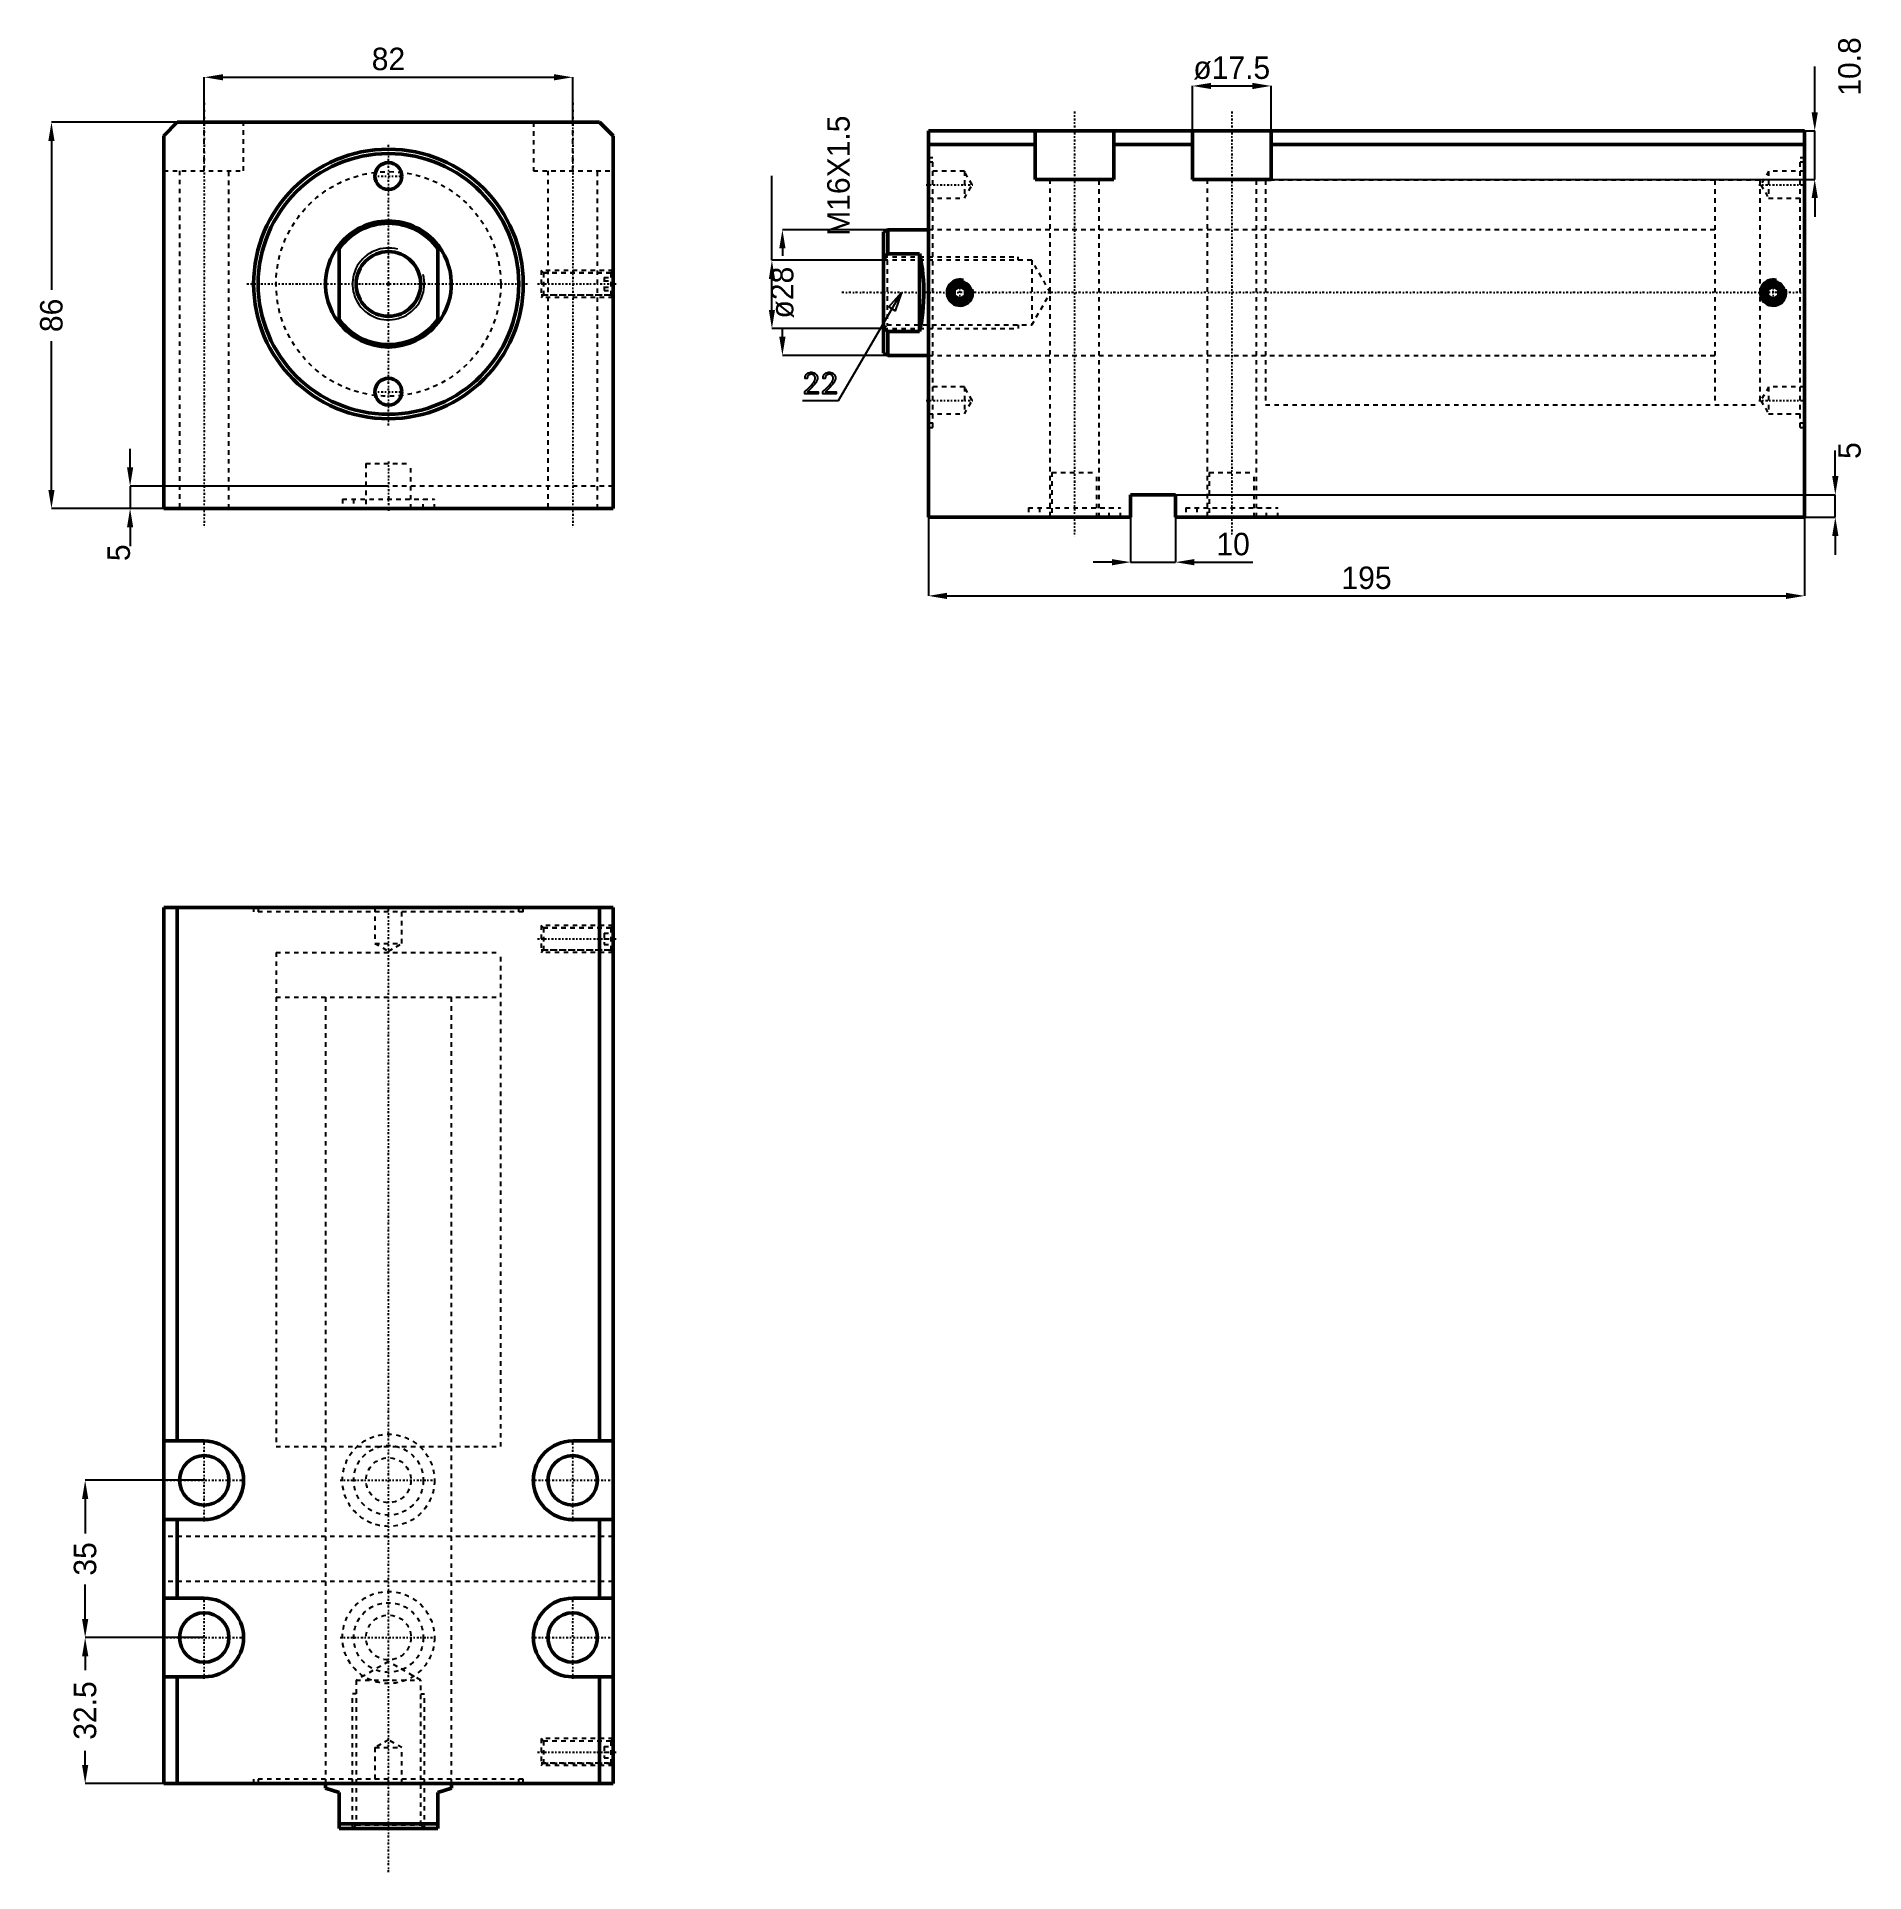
# Model space of a CAD drawing. Header units: millimetres. Extents: x -78 to 328, y -354 to 55.
import ezdxf

# ---------------------------------------------------------------- set-up
doc = ezdxf.new("R2010")
doc.units = ezdxf.units.MM
doc.linetypes.add('Center', pattern=[1.5, 0.45, -0.5, 0.05, -0.5])
doc.linetypes.add('Dashed', pattern=[2, 1, -1])
for name, color, linetype, lineweight in [('2d ConnectionPoints', 7, 'Continuous', 50), ('AM_0', 7, 'Continuous', 50), ('AM_5', 3, 'Continuous', 25), ('AM_7', 7, 'Center', 25), ('AM_9', 6, 'Dashed', 25)]:
    doc.layers.add(name, color=color, linetype=linetype, lineweight=lineweight)
doc.dimstyles.new('ISO-25', dxfattribs={"dimtxt": 2.5, "dimasz": 2.5, "dimexe": 1.25, "dimexo": 0.625, "dimtad": 1, "dimtxsty": 'Standard', "dimcen": 2.5, "dimadec": 0, "dimazin": 0, "dimtfac": 1, "dimtmove": 0, "dimatfit": 3, "dimfxl": 0, "dimarcsym": 0})

# ---------------------------------------------------------------- blocks, each defined once
blk = doc.blocks.new('1_JECX_MF_INLA_50_100_0_rod__0_in_JECX_MF_160_INLA_50_100_0__0')
at = {"layer": 'AM_0'}
for p, q in [((-11, -8.66), (-11, 8.66)), ((11, 8.66), (11, -8.66))]:
    blk.add_line(p, q, dxfattribs=at)
for points in [[(-11, 8.66), (-11.71, 7.67), (-12.34, 6.62), (-12.87, 5.52), (-13.3, 4.38), (-13.63, 3.2), (-13.86, 2), (-13.98, 0.78), (-13.99, -0.44), (-13.9, -1.65), (-13.7, -2.86), (-13.4, -4.04), (-13, -5.2), (-12.5, -6.31), (-11.9, -7.37), (-11.21, -8.38), (-11, -8.66)], [(11, -8.66), (11.71, -7.67), (12.34, -6.62), (12.87, -5.52), (13.3, -4.38), (13.63, -3.2), (13.86, -2), (13.98, -0.78), (13.99, 0.44), (13.9, 1.65), (13.7, 2.86), (13.4, 4.04), (13, 5.2), (12.5, 6.31), (11.9, 7.37), (11.21, 8.38), (11, 8.66)]]:
    blk.add_lwpolyline(points, dxfattribs=at)
blk.add_circle((0, 0), 7.19, dxfattribs=at)
for radius, start, end in [(14, 38.2132, 141.7868), (13.5, 35.4309, 144.5691), (13.5, 215.4309, 324.5691), (14, 218.2132, 321.7868)]:
    blk.add_arc((0, 0), radius, start, end, dxfattribs=at)
at = {"layer": 'AM_5'}
blk.add_arc((0, 0), 8, 75, 15, dxfattribs=at)
blk = doc.blocks.new('2_JECX_MF_EXLA_50_100_0_body__0_in_JECX_MF_160_INLA_50_100_0__0')
at = {"layer": 'AM_0'}
for p, q in [((-47, 36), (-50, 33)), ((-50, 33), (-50, -50)), ((47, 36), (-47, 36)), ((50, 33), (47, 36)), ((50, -50), (50, 33)), ((-50, -50), (50, -50))]:
    blk.add_line(p, q, dxfattribs=at)
for centre, radius in [((0, 0), 30), ((0, 0), 29), ((0, 24), 3), ((0, -24), 3)]:
    blk.add_circle(centre, radius, dxfattribs=at)
at = {"layer": 'AM_5', "linetype": 'Dashed'}
for p, q in [((50, 3), (34, 3)), ((50, -3), (34, -3))]:
    blk.add_line(p, q, dxfattribs=at)
at = {"layer": 'AM_7'}
for p, q in [((-41, 40.3), (-41, -54.3)), ((41, 40.3), (41, -54.3)), ((0, -31.5), (0, 31.5)), ((-3.15, 24), (3.15, 24)), ((-31.5, 0), (31.5, 0)), ((33.2, 0), (50.8, 0)), ((-3.15, -24), (3.15, -24)), ((0, -39.5), (0, -50.5))]:
    blk.add_line(p, q, dxfattribs=at)
at = {"layer": 'AM_9'}
for p, q in [((-41, 25.2), (-41, 36)), ((-32.25, 25.2), (-32.25, 36)), ((32.25, 36), (32.25, 25.2)), ((41, 25.2), (41, 36)), ((-50, 25.2), (-32.25, 25.2)), ((-46.5, 25.2), (-46.5, -50)), ((-35.5, -50), (-35.5, 25.2)), ((32.25, 25.2), (50, 25.2)), ((35.5, 25.2), (35.5, -50)), ((46.5, -50), (46.5, 25.2)), ((34.54, 2.46), (34, 3)), ((34, 3), (34, -3)), ((49.5, 2.4), (34, 2.4)), ((49.46, 2.46), (34.54, 2.46)), ((34.54, 2.46), (34.54, -2.46)), ((48, 1.44), (50, 1.44)), ((48, 1.44), (48, -1.44)), ((48, 0.72), (50, 0.72)), ((50, 3), (49.46, 2.46)), ((49.46, 2.46), (49.46, -2.46)), ((50, 1.9), (49.5, 2.4)), ((49.5, 2.4), (49.5, -2.4)), ((34, -2.4), (49.5, -2.4)), ((34, -3), (34.54, -2.46)), ((34.54, -2.46), (49.46, -2.46)), ((48, -0.72), (50, -0.72)), ((48, -1.44), (50, -1.44)), ((49.46, -2.46), (50, -3)), ((49.5, -2.4), (50, -1.9)), ((-5, -40), (5, -40)), ((-5, -40), (-5, -50)), ((5, -50), (5, -40)), ((50, -45), (-50, -45)), ((-10.25, -47.9), (10.25, -47.9)), ((-10.25, -47.9), (-10.25, -50)), ((-7.75, -47.9), (-7.75, -50)), ((7.75, -50), (7.75, -47.9)), ((10.25, -50), (10.25, -47.9))]:
    blk.add_line(p, q, dxfattribs=at)
blk.add_circle((0, 0), 25, dxfattribs=at)
blk = doc.blocks.new('*D3')
at = {"layer": 'AM_5', "color": 0, "lineweight": -2}
for p, q in [((-41, 36), (-41, 46)), ((-36.83, 46), (36.83, 46)), ((41, 36), (41, 46))]:
    blk.add_line(p, q, dxfattribs=at)
at = {"layer": 'AM_5', "color": 0}
for points in [[(-36.83, 46.69), (-36.83, 45.31), (-41, 46)], [(36.83, 45.31), (36.83, 46.69), (41, 46)]]:
    blk.add_solid(points, dxfattribs=at)
at = {"layer": 'Defpoints', "color": 0}
for p in [(41, 46), (-41, 36), (41, 36)]:
    blk.add_point(p, dxfattribs=at)
at = {"layer": 'AM_5', "color": 0, "insert": (0, 50.05), "char_height": 5, "attachment_point": 5}
blk.add_mtext('82', dxfattribs=at)
blk = doc.blocks.new('*D4')
at = {"layer": 'AM_5', "color": 0, "lineweight": -2}
for p, q in [((-47, 36), (-75, 36)), ((-75, 31.83), (-75, -1.28)), ((-75, -45.83), (-75, -12.72)), ((-50, -50), (-75, -50))]:
    blk.add_line(p, q, dxfattribs=at)
at = {"layer": 'AM_5', "color": 0}
for points in [[(-74.31, 31.83), (-75.69, 31.83), (-75, 36)], [(-75.69, -45.83), (-74.31, -45.83), (-75, -50)]]:
    blk.add_solid(points, dxfattribs=at)
at = {"layer": 'Defpoints', "color": 0}
for p in [(-47, 36), (-75, -50), (-50, -50)]:
    blk.add_point(p, dxfattribs=at)
at = {"layer": 'AM_5', "color": 0, "insert": (-75, -7), "char_height": 5, "attachment_point": 5, "rotation": 90}
blk.add_mtext('86', dxfattribs=at)
blk = doc.blocks.new('*D5')
at = {"layer": 'AM_5', "color": 0, "lineweight": -2}
for p, q in [((-57.5, -40.83), (-57.5, -36.67)), ((0, -45), (-57.5, -45)), ((-57.5, -45), (-57.5, -50)), ((-50, -50), (-57.5, -50)), ((-57.5, -54.17), (-57.5, -58.33))]:
    blk.add_line(p, q, dxfattribs=at)
at = {"layer": 'AM_5', "color": 0}
for points in [[(-58.19, -40.83), (-56.81, -40.83), (-57.5, -45)], [(-56.81, -54.17), (-58.19, -54.17), (-57.5, -50)]]:
    blk.add_solid(points, dxfattribs=at)
at = {"layer": 'Defpoints', "color": 0}
for p in [(0, -45), (-57.5, -50), (-50, -50)]:
    blk.add_point(p, dxfattribs=at)
at = {"layer": 'AM_5', "color": 0, "insert": (-60, -59.83), "char_height": 5, "attachment_point": 5, "rotation": 90}
blk.add_mtext('5', dxfattribs=at)
blk = doc.blocks.new('1_JECX_MF_INLA_50_100_0_rod__0_in_JECX_MF_160_INLA_50_100_0__4')
at = {"layer": 'AM_0'}
for p, q in [((-14, 0), (-14, -1.03)), ((14, -1.03), (14, 0)), ((-11, -2), (-14, -1.03)), ((-11, -10), (-11, -2)), ((14, -1.03), (11, -2)), ((11, -2), (11, -10)), ((-11, -9), (11, -9)), ((-11, -10), (11, -10))]:
    blk.add_line(p, q, dxfattribs=at)
at = {"layer": 'AM_5', "linetype": 'Dashed'}
for p, q in [((-8, -10), (-8, 20)), ((-7.19, 20), (-8, 20)), ((7.19, 20), (8, 20)), ((8, -10), (8, 20))]:
    blk.add_line(p, q, dxfattribs=at)
at = {"layer": 'AM_9'}
for p, q in [((-25, 185), (25, 185)), ((-25, 185), (-25, 175)), ((25, 175), (25, 185)), ((-25, 175), (25, 175)), ((-14, 175), (-14, 0)), ((14, 0), (14, 175)), ((0, 27.15), (-7.19, 23)), ((7.19, 23), (0, 27.15)), ((-7.19, 23), (7.19, 23)), ((-7.19, 23), (-7.19, -9.19)), ((7.19, -9.19), (7.19, 23)), ((-7.19, -9.19), (-8, -10)), ((-7.19, -9.19), (7.19, -9.19)), ((8, -10), (7.19, -9.19))]:
    blk.add_line(p, q, dxfattribs=at)
blk = doc.blocks.new('2_JECX_MF_EXLA_50_100_0_body__0_in_JECX_MF_160_INLA_50_100_0__4')
at = {"layer": 'AM_0'}
for p, q in [((50, 195), (-50, 195)), ((-50, 195), (-50, 0)), ((-47, 195), (-47, 76.25)), ((47, 195), (47, 76.25)), ((50, 195), (50, 0)), ((-41, 76.25), (-50, 76.25)), ((50, 76.25), (41, 76.25)), ((-50, 58.75), (-41, 58.75)), ((-47, 58.75), (-47, 41.25)), ((41, 58.75), (50, 58.75)), ((47, 58.75), (47, 41.25)), ((-41, 41.25), (-50, 41.25)), ((50, 41.25), (41, 41.25)), ((-50, 23.75), (-41, 23.75)), ((-47, 23.75), (-47, 0)), ((41, 23.75), (50, 23.75)), ((47, 23.75), (47, 0)), ((50, 0), (-50, 0))]:
    blk.add_line(p, q, dxfattribs=at)
for centre in [(-41, 67.5), (41, 67.5), (-41, 32.5), (41, 32.5)]:
    blk.add_circle(centre, 5.5, dxfattribs=at)
for centre, start, end in [((-41, 67.5), 270, 90), ((41, 67.5), 90, 270), ((-41, 32.5), 270, 90), ((41, 32.5), 90, 270)]:
    blk.add_arc(centre, 8.75, start, end, dxfattribs=at)
at = {"layer": 'AM_5', "linetype": 'Dashed'}
for p, q in [((50, 191), (34, 191)), ((50, 185), (34, 185)), ((50, 10), (34, 10)), ((50, 4), (34, 4))]:
    blk.add_line(p, q, dxfattribs=at)
at = {"layer": 'AM_7'}
for p, q in [((0, -19.75), (0, 195.4866)), ((33.2, 188), (50.8, 188)), ((-41, 58.3125), (-41, 76.6875)), ((41, 58.3125), (41, 76.6875)), ((-50.1875, 67.5), (-31.8125, 67.5)), ((-10.7625, 67.5), (10.7625, 67.5)), ((31.8125, 67.5), (50.1875, 67.5)), ((-41, 23.3125), (-41, 41.6875)), ((41, 23.3125), (41, 41.6875)), ((-50.1875, 32.5), (-31.8125, 32.5)), ((-10.7625, 32.5), (10.7625, 32.5)), ((31.8125, 32.5), (50.1875, 32.5)), ((33.2, 7), (50.8, 7))]:
    blk.add_line(p, q, dxfattribs=at)
at = {"layer": 'AM_9'}
for p, q in [((-30, 195), (-30, 194)), ((30, 194), (-30, 194)), ((-29, 195), (-29, 194)), ((-3, 195), (-3, 187)), ((3, 187), (3, 195)), ((29, 194), (29, 195)), ((30, 194), (30, 195)), ((34, 191), (34, 185)), ((34.5415, 190.4585), (34, 191)), ((49.5, 190.4), (34, 190.4)), ((49.4585, 190.4585), (34.5415, 190.4585)), ((34.5415, 190.4585), (34.5415, 185.5415)), ((48, 189.25), (50, 189.25)), ((48, 189.25), (48, 186.75)), ((48, 188), (50, 188)), ((50, 191), (49.4585, 190.4585)), ((49.4585, 190.4585), (49.4585, 185.5415)), ((50, 189.9), (49.5, 190.4)), ((49.5, 190.4), (49.5, 185.6)), ((-25, 185), (25, 185)), ((-25, 185), (-25, 75)), ((-3, 187), (0, 185.2679)), ((-3, 187), (3, 187)), ((0, 185.2679), (3, 187)), ((25, 75), (25, 185)), ((34, 185.6), (49.5, 185.6)), ((34, 185), (34.5415, 185.5415)), ((34.5415, 185.5415), (49.4585, 185.5415)), ((48, 186.75), (50, 186.75)), ((49.4585, 185.5415), (50, 185)), ((49.5, 185.6), (50, 186.1)), ((-25, 75), (25, 75)), ((-14, 75), (-14, 0)), ((14, 0), (14, 75)), ((50, 55), (-50, 55)), ((50, 45), (-50, 45)), ((0, 9.7321), (-3, 8)), ((3, 8), (0, 9.7321)), ((34, 10), (34, 4)), ((34.5415, 9.4585), (34, 10)), ((49.5, 9.4), (34, 9.4)), ((49.4585, 9.4585), (34.5415, 9.4585)), ((34.5415, 9.4585), (34.5415, 4.5415)), ((48, 8.25), (50, 8.25)), ((48, 8.25), (48, 5.75)), ((50, 10), (49.4585, 9.4585)), ((49.4585, 9.4585), (49.4585, 4.5415)), ((50, 8.9), (49.5, 9.4)), ((49.5, 9.4), (49.5, 4.6)), ((-3, 8), (3, 8)), ((-3, 8), (-3, 0)), ((3, 0), (3, 8)), ((34, 4.6), (49.5, 4.6)), ((34, 4), (34.5415, 4.5415)), ((34.5415, 4.5415), (49.4585, 4.5415)), ((48, 7), (50, 7)), ((48, 5.75), (50, 5.75)), ((49.4585, 4.5415), (50, 4)), ((49.5, 4.6), (50, 5.1)), ((30, 1), (-30, 1)), ((-30, 1), (-30, 0)), ((-29, 1), (-29, 0)), ((29, 0), (29, 1)), ((30, 0), (30, 1))]:
    blk.add_line(p, q, dxfattribs=at)
for centre, radius in [((0, 67.5), 10.25), ((0, 67.5), 7.75), ((0, 67.5), 5), ((0, 32.5), 10.25), ((0, 32.5), 7.75), ((0, 32.5), 5)]:
    blk.add_circle(centre, radius, dxfattribs=at)
blk = doc.blocks.new('*D11')
at = {"layer": 'AM_5', "color": 0, "lineweight": -2}
for p, q in [((-41, -266.28), (-67.5, -266.28)), ((-67.5, -270.45), (-67.5, -278.12)), ((-67.5, -297.12), (-67.5, -289.45)), ((-41, -301.28), (-67.5, -301.28))]:
    blk.add_line(p, q, dxfattribs=at)
at = {"layer": 'AM_5', "color": 0}
for points in [[(-68.19, -270.45), (-66.8, -270.45), (-67.5, -266.28)], [(-68.19, -297.12), (-66.8, -297.12), (-67.5, -301.28)]]:
    blk.add_solid(points, dxfattribs=at)
at = {"layer": 'Defpoints', "color": 0}
for p in [(-67.5, -266.28), (-41, -266.28), (-41, -301.28)]:
    blk.add_point(p, dxfattribs=at)
at = {"layer": 'AM_5', "color": 0, "insert": (-67.5, -283.78), "char_height": 5, "attachment_point": 5, "rotation": 90}
blk.add_mtext('35', dxfattribs=at)
blk = doc.blocks.new('*D12')
at = {"layer": 'AM_5', "color": 0, "lineweight": -2}
for p, q in [((-41, -301.28), (-67.5, -301.28)), ((-67.5, -305.45), (-67.5, -308.53)), ((-67.5, -329.62), (-67.5, -326.53)), ((-50, -333.78), (-67.5, -333.78))]:
    blk.add_line(p, q, dxfattribs=at)
at = {"layer": 'AM_5', "color": 0}
for points in [[(-68.19, -305.45), (-66.8, -305.45), (-67.5, -301.28)], [(-68.19, -329.62), (-66.8, -329.62), (-67.5, -333.78)]]:
    blk.add_solid(points, dxfattribs=at)
at = {"layer": 'Defpoints', "color": 0}
for p in [(-41, -301.28), (-67.5, -333.78), (-50, -333.78)]:
    blk.add_point(p, dxfattribs=at)
at = {"layer": 'AM_5', "color": 0, "insert": (-67.5, -317.53), "char_height": 5, "attachment_point": 5, "rotation": 90}
blk.add_mtext('32.5', dxfattribs=at)
blk = doc.blocks.new('1_JECX_MF_INLA_50_100_0_rod__0_in_JECX_MF_160_INLA_50_100_0__2')
at = {"layer": 'AM_0'}
for p, q in [((-9, 14), (-10, 13.5)), ((-10, 13.5), (-10, -13.5)), ((0, 14), (-9, 14)), ((-9, 14), (-9, 8.66)), ((-9, 8.66), (-10, 7.83)), ((-2, 8.66), (-9, 8.66)), ((-2, 8.66), (-2, -8.66)), ((-9, -8.66), (-2, -8.66)), ((-9, -8.66), (-9, -14)), ((-10, -13.5), (-9, -14)), ((-9, -14), (0, -14))]:
    blk.add_line(p, q, dxfattribs=at)
for points in [[(-2, -8.66), (-1.77, -7.67), (-1.57, -6.62), (-1.39, -5.52), (-1.25, -4.38), (-1.15, -3.2), (-1.07, -2), (-1.03, -0.78), (-1.03, 0.44), (-1.06, 1.65), (-1.12, 2.86), (-1.22, 4.04), (-1.35, 5.2), (-1.51, 6.31), (-1.71, 7.37), (-1.93, 8.38), (-2, 8.66)], [(-10, -7.83), (-9.96, -7.86), (-9, -8.66)]]:
    blk.add_lwpolyline(points, dxfattribs=at)
at = {"layer": 'AM_5', "linetype": 'Dashed'}
for p, q in [((-10, 8), (20, 8)), ((20, 7.19), (20, 8)), ((-10, -8), (20, -8)), ((20, -7.19), (20, -8))]:
    blk.add_line(p, q, dxfattribs=at)
at = {"layer": 'AM_9'}
for p, q in [((185, 25), (175, 25)), ((175, 25), (175, -25)), ((185, 25), (185, -25)), ((175, 14), (0, 14)), ((-9.19, 7.19), (-10, 8)), ((23, 7.19), (-9.19, 7.19)), ((-9.19, 7.19), (-9.19, -7.19)), ((27.15, 0), (23, 7.19)), ((23, 7.19), (23, -7.19)), ((23, -7.19), (27.15, 0)), ((-10, -8), (-9.19, -7.19)), ((-9.19, -7.19), (23, -7.19)), ((0, -14), (175, -14)), ((175, -25), (185, -25))]:
    blk.add_line(p, q, dxfattribs=at)
blk = doc.blocks.new('2_JECX_MF_EXLA_50_100_0_body__0_in_JECX_MF_160_INLA_50_100_0__2')
at = {"layer": 'AM_0'}
for p, q in [((0, -50), (0, 36)), ((195, 36), (0, 36)), ((23.75, 33), (0, 33)), ((23.75, 25.2), (23.75, 36)), ((41.25, 25.2), (41.25, 36)), ((58.75, 33), (41.25, 33)), ((58.75, 25.2), (58.75, 36)), ((76.25, 25.2), (76.25, 36)), ((195, 33), (76.25, 33)), ((195, -50), (195, 36)), ((23.75, 25.2), (41.25, 25.2)), ((58.75, 25.2), (76.25, 25.2)), ((7, 1.44), (5.75, 0.72)), ((5.75, 0.72), (5.75, -0.72)), ((8.25, 0.72), (7, 1.44)), ((8.25, -0.72), (8.25, 0.72)), ((188, 1.44), (186.75, 0.72)), ((186.75, 0.72), (186.75, -0.72)), ((189.25, 0.72), (188, 1.44)), ((189.25, -0.72), (189.25, 0.72)), ((5.75, -0.72), (7, -1.44)), ((7, -1.44), (8.25, -0.72)), ((186.75, -0.72), (188, -1.44)), ((188, -1.44), (189.25, -0.72)), ((55, -45), (45, -45)), ((45, -45), (45, -50)), ((55, -50), (55, -45)), ((45, -50), (0, -50)), ((195, -50), (55, -50))]:
    blk.add_line(p, q, dxfattribs=at)
for centre, radius in [((7, 0), 2.46), ((7, 0), 2.4), ((7, 0), 1.9), ((188, 0), 2.46), ((188, 0), 2.4), ((188, 0), 1.9)]:
    blk.add_circle(centre, radius, dxfattribs=at)
at = {"layer": 'AM_5'}
for centre in [(7, 0), (188, 0)]:
    blk.add_arc(centre, 3, 75, 15, dxfattribs=at)
at = {"layer": 'AM_7'}
for p, q in [((32.5, 40.3), (32.5, -54.3)), ((67.5, 40.3), (67.5, -54.3)), ((-0.49, 24), (10.22, 24)), ((184.78, 24), (195.49, 24)), ((195.05, 0), (-19.75, 0)), ((7, -3.15), (7, 3.15)), ((188, -3.15), (188, 3.15)), ((-0.49, -24), (10.22, -24)), ((184.78, -24), (195.49, -24))]:
    blk.add_line(p, q, dxfattribs=at)
at = {"layer": 'AM_9'}
for p, q in [((1, 30), (0, 30)), ((1, 29), (0, 29)), ((1, -30), (1, 30)), ((194, -30), (194, 30)), ((195, 30), (194, 30)), ((195, 29), (194, 29)), ((8, 27), (0, 27)), ((9.73, 24), (8, 27)), ((8, 27), (8, 21)), ((27, 25.2), (27, -50)), ((38, -50), (38, 25.2)), ((62, 25.2), (62, -50)), ((73, -50), (73, 25.2)), ((185, 25), (75, 25)), ((75, 25), (75, -25)), ((185, 25), (185, -25)), ((187, 27), (185.27, 24)), ((195, 27), (187, 27)), ((187, 27), (187, 21)), ((0, 21), (8, 21)), ((8, 21), (9.73, 24)), ((185.27, 24), (187, 21)), ((187, 21), (195, 21)), ((75, 14), (0, 14)), ((0, -14), (75, -14)), ((8, -21), (0, -21)), ((9.73, -24), (8, -21)), ((8, -21), (8, -27)), ((8, -27), (9.73, -24)), ((187, -21), (185.27, -24)), ((185.27, -24), (187, -27)), ((195, -21), (187, -21)), ((187, -21), (187, -27)), ((0, -27), (8, -27)), ((75, -25), (185, -25)), ((187, -27), (195, -27)), ((0, -29), (1, -29)), ((0, -30), (1, -30)), ((194, -29), (195, -29)), ((194, -30), (195, -30)), ((27.5, -40), (37.5, -40)), ((27.5, -40), (27.5, -50)), ((37.5, -50), (37.5, -40)), ((62.5, -40), (72.5, -40)), ((62.5, -40), (62.5, -50)), ((72.5, -50), (72.5, -40)), ((22.25, -47.9), (42.75, -47.9)), ((22.25, -47.9), (22.25, -50)), ((24.75, -47.9), (24.75, -50)), ((40.25, -50), (40.25, -47.9)), ((42.75, -50), (42.75, -47.9)), ((57.25, -47.9), (77.75, -47.9)), ((57.25, -47.9), (57.25, -50)), ((59.75, -47.9), (59.75, -50)), ((75.25, -50), (75.25, -47.9)), ((77.75, -50), (77.75, -47.9))]:
    blk.add_line(p, q, dxfattribs=at)
blk = doc.blocks.new('*D23')
at = {"layer": 'AM_5', "color": 0, "lineweight": -2}
for p, q in [((178.93, 34.07), (178.93, 44.07)), ((183.09, 44.07), (192.26, 44.07)), ((196.43, 34.07), (196.43, 44.07))]:
    blk.add_line(p, q, dxfattribs=at)
at = {"layer": 'AM_5', "color": 0}
for points in [[(183.09, 44.76), (183.09, 43.37), (178.93, 44.07)], [(192.26, 44.76), (192.26, 43.37), (196.43, 44.07)]]:
    blk.add_solid(points, dxfattribs=at)
at = {"layer": 'Defpoints', "color": 0}
for p in [(196.43, 44.07), (178.93, 34.07), (196.43, 34.07)]:
    blk.add_point(p, dxfattribs=at)
at = {"layer": 'AM_5', "color": 0, "insert": (187.68, 48.07), "char_height": 5, "attachment_point": 5}
blk.add_mtext('ø17.5', dxfattribs=at)
blk = doc.blocks.new('*D24')
at = {"layer": 'AM_5', "color": 0, "lineweight": -2}
for p, q in [((317.43, 38.23), (317.43, 48.4)), ((196.43, 34.07), (317.43, 34.07)), ((317.43, 23.27), (317.43, 34.07)), ((196.43, 23.27), (317.43, 23.27)), ((317.43, 19.1), (317.43, 14.93))]:
    blk.add_line(p, q, dxfattribs=at)
at = {"layer": 'AM_5', "color": 0}
for points in [[(316.73, 38.23), (318.12, 38.23), (317.43, 34.07)], [(316.73, 19.1), (318.12, 19.1), (317.43, 23.27)]]:
    blk.add_solid(points, dxfattribs=at)
at = {"layer": 'Defpoints', "color": 0}
for p in [(196.43, 34.07), (317.43, 34.07), (196.43, 23.27)]:
    blk.add_point(p, dxfattribs=at)
at = {"layer": 'AM_5', "color": 0, "insert": (325.18, 48.4), "char_height": 5, "attachment_point": 5, "rotation": 90}
blk.add_mtext('10.8', dxfattribs=at)
blk = doc.blocks.new('*D25')
at = {"layer": 'AM_5', "color": 0, "lineweight": -2}
for p, q in [((120.18, -51.93), (120.18, -69.43)), ((315.18, -51.93), (315.18, -69.43)), ((124.34, -69.43), (311.01, -69.43))]:
    blk.add_line(p, q, dxfattribs=at)
at = {"layer": 'AM_5', "color": 0}
for points in [[(124.34, -68.74), (124.34, -70.13), (120.18, -69.43)], [(311.01, -68.74), (311.01, -70.13), (315.18, -69.43)]]:
    blk.add_solid(points, dxfattribs=at)
at = {"layer": 'Defpoints', "color": 0}
for p in [(120.18, -51.93), (315.18, -51.93), (315.18, -69.43)]:
    blk.add_point(p, dxfattribs=at)
at = {"layer": 'AM_5', "color": 0, "insert": (217.68, -65.43), "char_height": 5, "attachment_point": 5}
blk.add_mtext('195', dxfattribs=at)
blk = doc.blocks.new('*D26')
at = {"layer": 'AM_5', "color": 0, "lineweight": -2}
for p, q in [((111.18, 12.07), (87.68, 12.07)), ((87.68, 7.9), (87.68, 6.23)), ((87.68, -11.77), (87.68, -10.1)), ((111.18, -15.93), (87.68, -15.93))]:
    blk.add_line(p, q, dxfattribs=at)
at = {"layer": 'AM_5', "color": 0}
for points in [[(86.98, 7.9), (88.37, 7.9), (87.68, 12.07)], [(86.98, -11.77), (88.37, -11.77), (87.68, -15.93)]]:
    blk.add_solid(points, dxfattribs=at)
at = {"layer": 'Defpoints', "color": 0}
for p in [(87.68, 12.07), (111.18, 12.07), (111.18, -15.93)]:
    blk.add_point(p, dxfattribs=at)
at = {"layer": 'AM_5', "color": 0, "insert": (87.68, -1.93), "char_height": 5, "attachment_point": 5, "rotation": 90}
blk.add_mtext('ø28', dxfattribs=at)
blk = doc.blocks.new('*D27')
at = {"layer": 'AM_5', "color": 0, "lineweight": -2}
for p, q in [((165.18, -46.93), (165.18, -61.93)), ((175.18, -51.93), (175.18, -61.93)), ((161.01, -61.93), (156.84, -61.93)), ((165.18, -61.93), (175.18, -61.93)), ((179.34, -61.93), (192.39, -61.93))]:
    blk.add_line(p, q, dxfattribs=at)
at = {"layer": 'AM_5', "color": 0}
for points in [[(161.01, -61.24), (161.01, -62.63), (165.18, -61.93)], [(179.34, -61.24), (179.34, -62.63), (175.18, -61.93)]]:
    blk.add_solid(points, dxfattribs=at)
at = {"layer": 'Defpoints', "color": 0}
for p in [(165.18, -46.93), (175.18, -51.93), (175.18, -61.93)]:
    blk.add_point(p, dxfattribs=at)
at = {"layer": 'AM_5', "color": 0, "insert": (187.98, -57.93), "char_height": 5, "attachment_point": 5}
blk.add_mtext('10', dxfattribs=at)
blk = doc.blocks.new('*D28')
at = {"layer": 'AM_5', "color": 0, "lineweight": -2}
for p, q in [((322.01, -42.77), (322.01, -37.1)), ((165.18, -46.93), (322.01, -46.93)), ((322.01, -51.93), (322.01, -46.93)), ((175.18, -51.93), (322.01, -51.93)), ((322.01, -56.1), (322.01, -60.27))]:
    blk.add_line(p, q, dxfattribs=at)
at = {"layer": 'AM_5', "color": 0}
for points in [[(321.31, -42.77), (322.7, -42.77), (322.01, -46.93)], [(321.31, -56.1), (322.7, -56.1), (322.01, -51.93)]]:
    blk.add_solid(points, dxfattribs=at)
at = {"layer": 'Defpoints', "color": 0}
for p in [(165.18, -46.93), (175.18, -51.93), (322.01, -51.93)]:
    blk.add_point(p, dxfattribs=at)
at = {"layer": 'AM_5', "color": 0, "insert": (325.18, -37.1), "char_height": 5, "attachment_point": 5, "rotation": 90}
blk.add_mtext('5', dxfattribs=at)
blk = doc.blocks.new('*D29')
at = {"layer": 'AM_5', "color": 0, "lineweight": -2}
for p, q in [((85.34, 5.26), (85.34, 24.09)), ((110.99, 5.26), (85.34, 5.26)), ((85.34, -5.77), (85.34, 1.09)), ((110.18, -9.93), (85.34, -9.93))]:
    blk.add_line(p, q, dxfattribs=at)
at = {"layer": 'AM_5', "color": 0}
for points in [[(84.65, 1.09), (86.04, 1.09), (85.34, 5.26)], [(84.65, -5.77), (86.04, -5.77), (85.34, -9.93)]]:
    blk.add_solid(points, dxfattribs=at)
at = {"layer": 'Defpoints', "color": 0}
for p in [(110.99, 5.26), (85.34, -9.93), (110.18, -9.93)]:
    blk.add_point(p, dxfattribs=at)
at = {"layer": 'AM_5', "color": 0, "insert": (100.18, 24.09), "char_height": 5, "attachment_point": 5, "rotation": 90}
blk.add_mtext('M16X1.5', dxfattribs=at)

msp = doc.modelspace()

# ---------------------------------------------------------------- linework, layer by layer
at = {"layer": '2d ConnectionPoints'}
for p in [(0, 0), (120.176, -1.932), (0.002, -333.782)]:
    msp.add_point(p, dxfattribs=at)
at = {"layer": 'AM_5'}
for p, q in [((100.176, -25.932), (114.176, -1.932)), ((92.176, -25.932), (100.176, -25.932))]:
    msp.add_line(p, q, dxfattribs=at)
for points in [[(114.176, -1.932), (112.796, -5.951), (111.356, -5.111), (114.176, -1.932)], [(92.823, -23.821), (92.823, -23.821), (93.037, -23.625), (93.342, -23.339), (93.342, -23.339), (93.627, -23.063), (93.807, -22.883), (93.807, -22.883), (93.98, -22.702), (94.227, -22.418), (94.227, -22.418), (94.459, -22.118), (94.607, -21.91), (94.607, -21.91), (94.737, -21.702), (94.877, -21.406), (94.877, -21.406), (94.953, -21.129), (94.968, -20.954), (94.968, -20.954), (94.963, -20.856), (94.94, -20.718), (94.94, -20.718), (94.897, -20.589), (94.857, -20.509), (94.857, -20.509), (94.809, -20.434), (94.726, -20.336), (94.726, -20.336), (94.627, -20.253), (94.553, -20.207), (94.553, -20.207), (94.474, -20.168), (94.348, -20.126), (94.348, -20.126), (94.214, -20.104), (94.119, -20.099), (94.119, -20.099), (94.015, -20.104), (93.867, -20.127), (93.867, -20.127), (93.73, -20.17), (93.645, -20.21), (93.645, -20.21), (93.565, -20.258), (93.46, -20.345), (93.46, -20.345), (93.37, -20.45), (93.32, -20.53), (93.32, -20.53), (93.278, -20.617), (93.232, -20.759), (93.232, -20.759), (93.207, -20.914), (93.203, -21.026), (92.715, -21.026), (92.715, -21.026), (92.723, -20.859), (92.762, -20.627), (92.762, -20.627), (92.836, -20.416), (92.904, -20.288), (92.904, -20.288), (92.984, -20.17), (93.125, -20.017), (93.125, -20.017), (93.29, -19.89), (93.412, -19.82), (93.412, -19.82), (93.543, -19.763), (93.749, -19.7), (93.749, -19.7), (93.967, -19.667), (94.119, -19.661), (94.119, -19.661), (94.262, -19.667), (94.468, -19.698), (94.468, -19.698), (94.665, -19.756), (94.792, -19.81), (94.792, -19.81), (94.912, -19.876), (95.073, -19.995), (95.073, -19.995), (95.211, -20.139), (95.291, -20.249), (95.291, -20.249), (95.358, -20.369), (95.431, -20.564), (95.431, -20.564), (95.47, -20.778), (95.478, -20.931), (95.478, -20.931), (95.467, -21.105), (95.409, -21.371), (95.409, -21.371), (95.301, -21.645), (95.202, -21.832), (95.202, -21.832), (95.087, -22.018), (94.902, -22.286), (94.902, -22.286), (94.7, -22.543), (94.556, -22.708), (94.556, -22.708), (94.401, -22.875), (94.142, -23.146), (94.142, -23.146), (93.849, -23.441), (93.635, -23.652), (93.291, -23.99), (95.618, -23.993), (95.618, -24.432), (92.65, -24.432), (92.65, -23.977), (92.823, -23.821)], [(96.823, -23.821), (96.823, -23.821), (97.037, -23.625), (97.342, -23.339), (97.342, -23.339), (97.627, -23.063), (97.807, -22.883), (97.807, -22.883), (97.98, -22.702), (98.227, -22.418), (98.227, -22.418), (98.459, -22.118), (98.607, -21.91), (98.607, -21.91), (98.737, -21.702), (98.877, -21.406), (98.877, -21.406), (98.953, -21.129), (98.968, -20.954), (98.968, -20.954), (98.963, -20.856), (98.94, -20.718), (98.94, -20.718), (98.897, -20.589), (98.857, -20.509), (98.857, -20.509), (98.809, -20.434), (98.726, -20.336), (98.726, -20.336), (98.627, -20.253), (98.553, -20.207), (98.553, -20.207), (98.474, -20.168), (98.348, -20.126), (98.348, -20.126), (98.214, -20.104), (98.119, -20.099), (98.119, -20.099), (98.015, -20.104), (97.867, -20.127), (97.867, -20.127), (97.73, -20.17), (97.645, -20.21), (97.645, -20.21), (97.565, -20.258), (97.46, -20.345), (97.46, -20.345), (97.37, -20.45), (97.32, -20.53), (97.32, -20.53), (97.278, -20.617), (97.232, -20.759), (97.232, -20.759), (97.207, -20.914), (97.203, -21.026), (96.715, -21.026), (96.715, -21.026), (96.723, -20.859), (96.762, -20.627), (96.762, -20.627), (96.836, -20.416), (96.904, -20.288), (96.904, -20.288), (96.984, -20.17), (97.125, -20.017), (97.125, -20.017), (97.29, -19.89), (97.412, -19.82), (97.412, -19.82), (97.543, -19.763), (97.749, -19.7), (97.749, -19.7), (97.967, -19.667), (98.119, -19.661), (98.119, -19.661), (98.262, -19.667), (98.468, -19.698), (98.468, -19.698), (98.665, -19.756), (98.792, -19.81), (98.792, -19.81), (98.912, -19.876), (99.073, -19.995), (99.073, -19.995), (99.211, -20.139), (99.291, -20.249), (99.291, -20.249), (99.358, -20.369), (99.431, -20.564), (99.431, -20.564), (99.47, -20.778), (99.478, -20.931), (99.478, -20.931), (99.467, -21.105), (99.409, -21.371), (99.409, -21.371), (99.301, -21.645), (99.202, -21.832), (99.202, -21.832), (99.087, -22.018), (98.902, -22.286), (98.902, -22.286), (98.7, -22.543), (98.556, -22.708), (98.556, -22.708), (98.401, -22.875), (98.142, -23.146), (98.142, -23.146), (97.849, -23.441), (97.635, -23.652), (97.291, -23.99), (99.618, -23.993), (99.618, -24.432), (96.65, -24.432), (96.65, -23.977), (96.823, -23.821)]]:
    msp.add_lwpolyline(points, dxfattribs=at)

# ---------------------------------------------------------------- block references
for name, p in [('2_JECX_MF_EXLA_50_100_0_body__0_in_JECX_MF_160_INLA_50_100_0__0', (0, 0)), ('2_JECX_MF_EXLA_50_100_0_body__0_in_JECX_MF_160_INLA_50_100_0__2', (120.176, -1.932)), ('1_JECX_MF_INLA_50_100_0_rod__0_in_JECX_MF_160_INLA_50_100_0__2', (120.176, -1.932)), ('1_JECX_MF_INLA_50_100_0_rod__0_in_JECX_MF_160_INLA_50_100_0__0', (0, 0)), ('2_JECX_MF_EXLA_50_100_0_body__0_in_JECX_MF_160_INLA_50_100_0__4', (0.002, -333.782)), ('1_JECX_MF_INLA_50_100_0_rod__0_in_JECX_MF_160_INLA_50_100_0__4', (0.002, -333.782))]:
    msp.add_blockref(name, p)

# ---------------------------------------------------------------- dimensions: what is measured, and where the dimension line sits
for base, p1, p2, text, picture, middle in [((41, 46), (-41, 36), (41, 36), '82', '*D3', (0, 46)), ((196.426, 44.068), (178.926, 34.068), (196.426, 34.068), 'ø17.5', '*D23', (187.676, 44.068)), ((175.176, -61.932), (165.176, -46.932), (175.176, -51.932), '10', '*D27', (187.975, -61.932)), ((315.176, -69.432), (120.176, -51.932), (315.176, -51.932), '195', '*D25', (217.676, -69.432))]:
    dim = msp.add_linear_dim(base=base, p1=p1, p2=p2, text=text, dimstyle='ISO-25', override={"dimtxt": 5, "dimasz": 4.166667, "dimexe": 0, "dimexo": 0, "dimgap": 1.5}, dxfattribs=at)
    dim.commit()
    dim.dimension.update_dxf_attribs({"geometry": picture, "text_midpoint": middle, "dimtype": 160})
for base, p1, p2, text, picture, middle in [((317.426, 34.068), (196.426, 23.268), (196.426, 34.068), '10.8', '*D24', (325.176, 48.402)), ((85.342, -9.932), (110.988, 5.256), (110.176, -9.932), 'M16X1.5', '*D29', (100.176, 24.09)), ((-75, -50), (-47, 36), (-50, -50), '86', '*D4', (-75, -7)), ((87.676, 12.068), (111.176, -15.932), (111.176, 12.068), 'ø28', '*D26', (87.676, -1.932)), ((-57.5, -50), (0, -45), (-50, -50), '5', '*D5', (-60, -59.833)), ((322.009, -51.932), (165.176, -46.932), (175.176, -51.932), '5', '*D28', (325.176, -37.098)), ((-67.498, -266.282), (-40.998, -301.282), (-40.998, -266.282), '35', '*D11', (-67.498, -283.782)), ((-67.498, -333.782), (-40.998, -301.282), (-49.998, -333.782), '32.5', '*D12', (-67.498, -317.532))]:
    dim = msp.add_linear_dim(base=base, p1=p1, p2=p2, angle=90, text=text, dimstyle='ISO-25', override={"dimtxt": 5, "dimasz": 4.166667, "dimexe": 0, "dimexo": 0, "dimgap": 1.5}, dxfattribs=at)
    dim.commit()
    dim.dimension.update_dxf_attribs({"geometry": picture, "text_midpoint": middle, "dimtype": 160, "text_rotation": 90})

doc.saveas('drawing.dxf')
